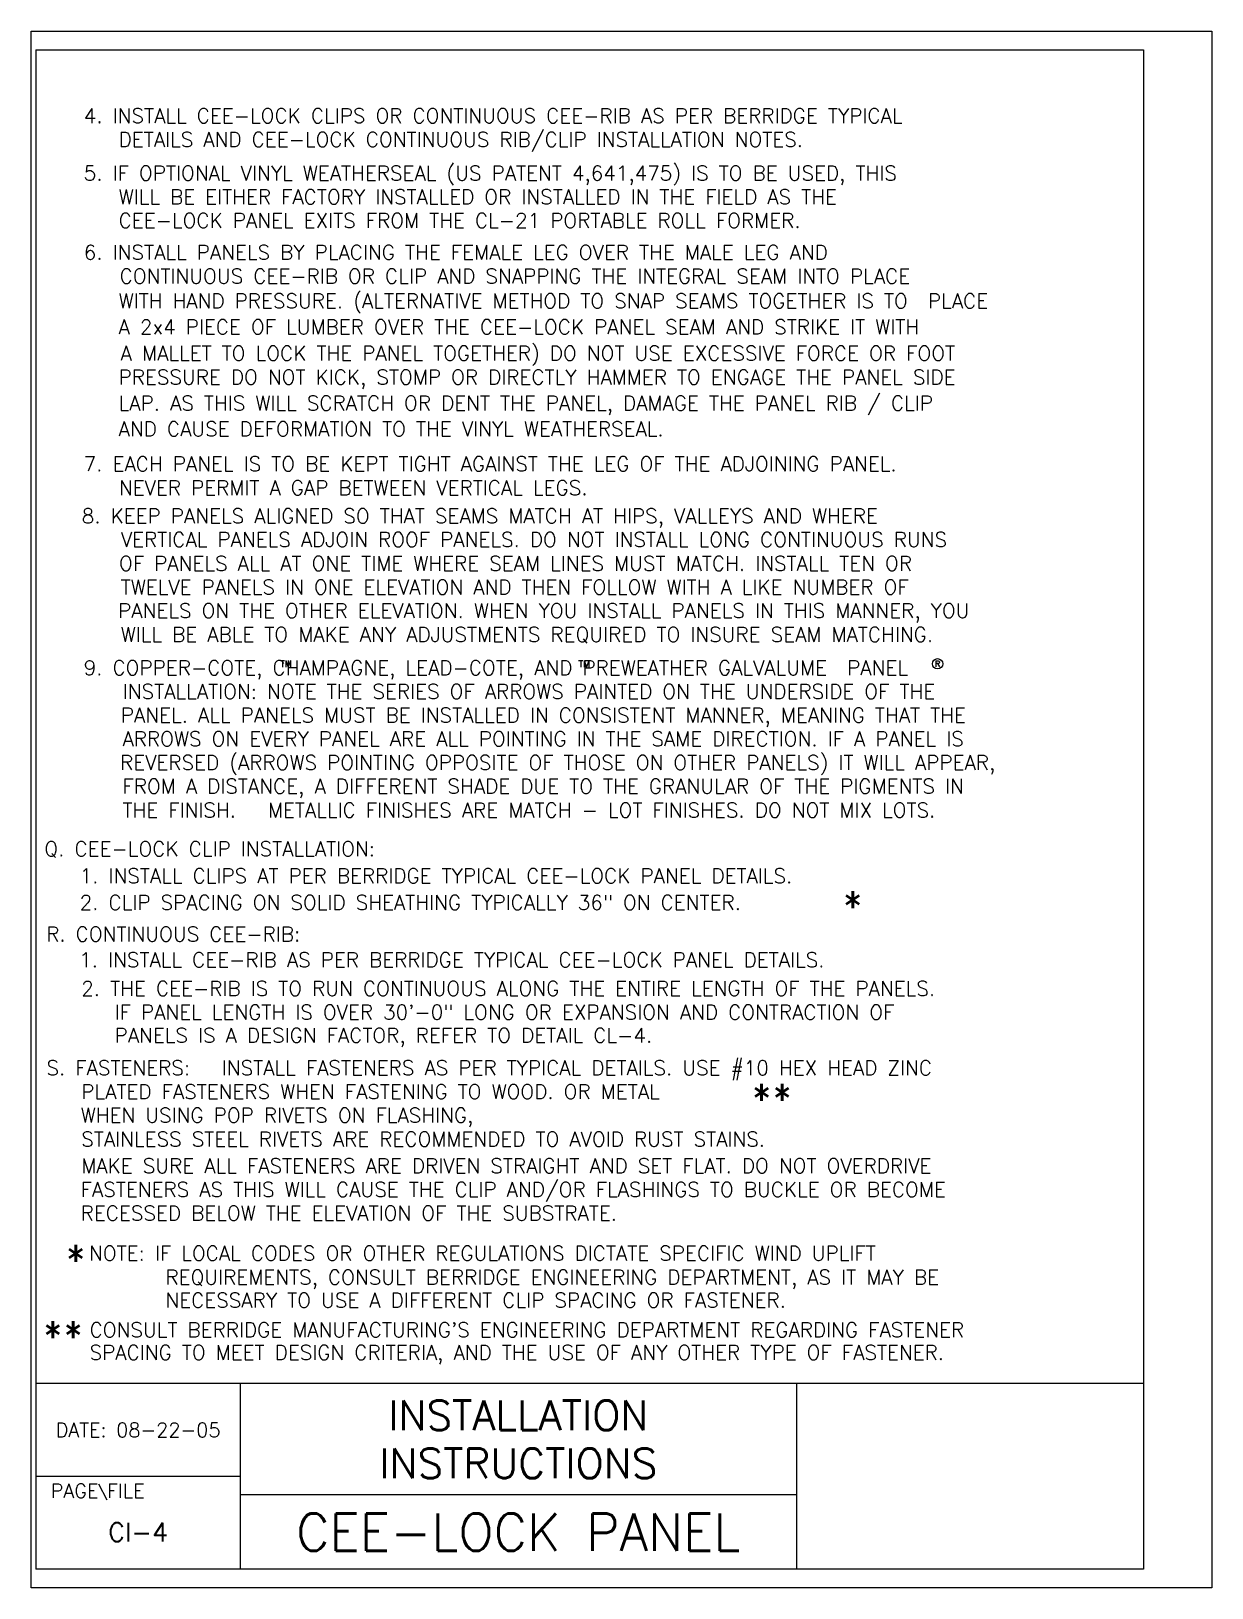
# Model space of a CAD drawing. Extents: x 0 to 7.9, y 0 to 10.5.
import ezdxf
from ezdxf.enums import TextEntityAlignment as Align

# ---------------------------------------------------------------- set-up
doc = ezdxf.new("R2010")
doc.units = 0
doc.header["$MEASUREMENT"] = 0
doc.layers.get('0').update_dxf_attribs({"linetype": 'CONTINUOUS'})
doc.layers.add('BORDER', color=7, linetype='CONTINUOUS')
doc.layers.add('DIMTEXT', color=7, linetype='CONTINUOUS')
doc.styles.add('ROMANS', font='romans', dxfattribs={"height": 0.1})

msp = doc.modelspace()

# ---------------------------------------------------------------- linework, layer by layer
at = {"color": 5, "linetype": 'CONTINUOUS'}
for p, q in [((0, 0), (0, 10.47)), ((0, 10.47), (7.94, 10.47)), ((7.94, 10.47), (7.94, 0)), ((7.94, 0), (0, 0))]:
    msp.add_line(p, q, dxfattribs=at)
at = {"layer": 'BORDER', "color": 5, "linetype": 'CONTINUOUS'}
for p, q in [((0.031, 10.345), (0.031, 0.125)), ((0.031, 10.345), (7.48, 10.345)), ((7.48, 10.345), (7.48, 0.125)), ((7.48, 1.375), (0.031, 1.375)), ((1.406, 1.375), (1.406, 0.125)), ((5.147, 1.375), (5.147, 0.125)), ((1.406, 0.75), (0.031, 0.75)), ((5.147, 0.625), (1.406, 0.625)), ((7.48, 0.125), (0.031, 0.125))]:
    msp.add_line(p, q, dxfattribs=at)
at = {"layer": 'DIMTEXT', "color": 3}
msp.add_circle((6.096, 6.215), 0.0347, dxfattribs=at)

# ---------------------------------------------------------------- texts
at = {"layer": 'BORDER', "color": 3, "linetype": 'CONTINUOUS', "style": 'ROMANS'}
for s, p in [('INSTALLATION', (3.276, 1.061)), ('INSTRUCTIONS', (3.276, 0.737))]:
    msp.add_text(s, height=0.2, dxfattribs=at).set_placement(p, align=Align.CENTER)
msp.add_text('DATE: 08-22-05', height=0.0951, dxfattribs=at).set_placement((0.719, 1.062), align=Align.MIDDLE)
msp.add_text('PAGE\\FILE', height=0.0951, dxfattribs=at).set_placement((0.131, 0.605))
at = {"layer": 'BORDER', "color": 2, "linetype": 'CONTINUOUS', "style": 'ROMANS'}
msp.add_text('CI-4', height=0.125, dxfattribs=at).set_placement((0.719, 0.375), align=Align.MIDDLE)
at = {"layer": 'BORDER', "color": 5, "style": 'ROMANS'}
msp.add_text('CEE-LOCK PANEL', height=0.25, dxfattribs=at).set_placement((3.276, 0.375), align=Align.MIDDLE)
at = {"layer": 'DIMTEXT', "color": 3, "linetype": 'CONTINUOUS', "style": 'ROMANS'}
for s, p in [('4. INSTALL CEE-LOCK CLIPS OR CONTINUOUS CEE-RIB AS PER BERRIDGE TYPICAL', (0.354, 9.852)), ('DETAILS AND CEE-LOCK CONTINUOUS RIB/CLIP INSTALLATION NOTES.', (0.588, 9.692)), ('5. IF OPTIONAL VINYL WEATHERSEAL (US PATENT 4,641,475) IS TO BE USED, THIS', (0.354, 9.466)), ('WILL BE EITHER FACTORY INSTALLED OR INSTALLED IN THE FIELD AS THE', (0.588, 9.306)), ('CEE-LOCK PANEL EXITS FROM THE CL-21 PORTABLE ROLL FORMER.', (0.588, 9.147)), ('6. INSTALL PANELS BY PLACING THE FEMALE LEG OVER THE MALE LEG AND', (0.354, 8.933)), ('CONTINUOUS CEE-RIB OR CLIP AND SNAPPING THE INTEGRAL SEAM INTO PLACE', (0.595, 8.773)), ('WITH HAND PRESSURE. (ALTERNATIVE METHOD TO SNAP SEAMS TOGETHER IS TO  PLACE', (0.588, 8.606)), ('A 2x4 PIECE OF LUMBER OVER THE CEE-LOCK PANEL SEAM AND STRIKE IT WITH', (0.588, 8.431)), ('A MALLET TO LOCK THE PANEL TOGETHER) DO NOT USE EXCESSIVE FORCE OR FOOT ', (0.602, 8.254)), ('PRESSURE DO NOT KICK, STOMP OR DIRECTLY HAMMER TO ENGAGE THE PANEL SIDE', (0.588, 8.094)), ('LAP. AS THIS WILL SCRATCH OR DENT THE PANEL, DAMAGE THE PANEL RIB / CLIP', (0.588, 7.919)), ('AND CAUSE DEFORMATION TO THE VINYL WEATHERSEAL.', (0.588, 7.745)), ('7. EACH PANEL IS TO BE KEPT TIGHT AGAINST THE LEG OF THE ADJOINING PANEL.', (0.353, 7.51)), ('NEVER PERMIT A GAP BETWEEN VERTICAL LEGS.', (0.59, 7.35)), ('8. KEEP PANELS ALIGNED SO THAT SEAMS MATCH AT HIPS, VALLEYS AND WHERE', (0.34, 7.16)), ('VERTICAL PANELS ADJOIN ROOF PANELS. DO NOT INSTALL LONG CONTINUOUS RUNS', (0.603, 7.001)), ('OF PANELS ALL AT ONE TIME WHERE SEAM LINES MUST MATCH. INSTALL TEN OR', (0.591, 6.841)), ('TWELVE PANELS IN ONE ELEVATION AND THEN FOLLOW WITH A LIKE NUMBER OF', (0.602, 6.682)), ('PANELS ON THE OTHER ELEVATION. WHEN YOU INSTALL PANELS IN THIS MANNER, YOU', (0.585, 6.523)), ('WILL BE ABLE TO MAKE ANY ADJUSTMENTS REQUIRED TO INSURE SEAM MATCHING.', (0.602, 6.363)), ('9. COPPER-COTE, CHAMPAGNE, LEAD-COTE, AND PREWEATHER GALVALUME  PANEL', (0.353, 6.139)), ('INSTALLATION: NOTE THE SERIES OF ARROWS PAINTED ON THE UNDERSIDE OF THE', (0.616, 5.979)), ('PANEL. ALL PANELS MUST BE INSTALLED IN CONSISTENT MANNER, MEANING THAT THE', (0.603, 5.82)), ('ARROWS ON EVERY PANEL ARE ALL POINTING IN THE SAME DIRECTION. IF A PANEL IS', (0.614, 5.661)), ('REVERSED (ARROWS POINTING OPPOSITE OF THOSE ON OTHER PANELS) IT WILL APPEAR,', (0.598, 5.501)), ('FROM A DISTANCE, A DIFFERENT SHADE DUE TO THE GRANULAR OF THE PIGMENTS IN', (0.614, 5.342)), ('THE FINISH.', (0.614, 5.182)), ('1. INSTALL CLIPS AT PER BERRIDGE TYPICAL CEE-LOCK PANEL DETAILS.', (0.326, 4.74)), ('2. CLIP SPACING ON SOLID SHEATHING TYPICALLY 36" ON CENTER.', (0.326, 4.56)), ('1. INSTALL CEE-RIB AS PER BERRIDGE TYPICAL CEE-LOCK PANEL DETAILS.', (0.323, 4.175)), ('2. THE CEE-RIB IS TO RUN CONTINUOUS ALONG THE ENTIRE LENGTH OF THE PANELS.', (0.337, 3.982)), ('IF PANEL LENGTH IS OVER 30\'-0" LONG OR EXPANSION AND CONTRACTION OF', (0.561, 3.822)), ('PANELS IS A DESIGN FACTOR, REFER TO DETAIL CL-4.', (0.561, 3.667)), ('INSTALL FASTENERS AS PER TYPICAL DETAILS. USE #10 HEX HEAD ZINC', (1.282, 3.448)), ('PLATED FASTENERS WHEN FASTENING TO WOOD. OR METAL ', (0.337, 3.288)), ('WHEN USING POP RIVETS ON FLASHING,', (0.333, 3.129)), ('STAINLESS STEEL RIVETS ARE RECOMMENDED TO AVOID RUST STAINS.', (0.337, 2.969)), ('MAKE SURE ALL FASTENERS ARE DRIVEN STRAIGHT AND SET FLAT. DO NOT OVERDRIVE', (0.337, 2.79)), ('FASTENERS AS THIS WILL CAUSE THE CLIP AND/OR FLASHINGS TO BUCKLE OR BECOME', (0.333, 2.63)), ('RECESSED BELOW THE ELEVATION OF THE SUBSTRATE.', (0.333, 2.471))]:
    msp.add_text(s, height=0.09844, dxfattribs=at).set_placement(p)
at = {"layer": 'DIMTEXT', "color": 3, "style": 'ROMANS'}
for s, height, p in [('TM', 0.0454, (1.674, 6.192)), ('TM', 0.0454, (3.68, 6.192)), ('R', 0.0399, (6.077, 6.195))]:
    msp.add_text(s, height=height, dxfattribs=at).set_placement(p)
at = {"layer": 'DIMTEXT', "color": 1, "linetype": 'CONTINUOUS', "style": 'ROMANS'}
for s, height, p in [('METALLIC FINISHES ARE MATCH - LOT FINISHES. DO NOT MIX LOTS.', 0.09844, (1.592, 5.182)), ('Q. CEE-LOCK CLIP INSTALLATION:', 0.09844, (0.089, 4.921)), ('*', 0.2, (5.456, 4.485)), ('R. CONTINUOUS CEE-RIB:', 0.09844, (0.101, 4.348)), ('S. FASTENERS:', 0.09844, (0.103, 3.448)), ('**', 0.2, (4.844, 3.19)), ('*', 0.2, (0.231, 2.106)), ('NOTE: IF LOCAL CODES OR OTHER REGULATIONS DICTATE SPECIFIC WIND UPLIFT', 0.09844, (0.389, 2.201)), ('REQUIREMENTS, CONSULT BERRIDGE ENGINEERING DEPARTMENT, AS IT MAY BE', 0.09844, (0.903, 2.04)), ('NECESSARY TO USE A DIFFERENT CLIP SPACING OR FASTENER.', 0.09844, (0.903, 1.885)), ('**', 0.2, (0.077, 1.594)), ("CONSULT BERRIDGE MANUFACTURING'S ENGINEERING DEPARTMENT REGARDING FASTENER", 0.09844, (0.393, 1.686)), ('SPACING TO MEET DESIGN CRITERIA, AND THE USE OF ANY OTHER TYPE OF FASTENER.', 0.09844, (0.393, 1.534))]:
    msp.add_text(s, height=height, dxfattribs=at).set_placement(p)

doc.saveas('drawing.dxf')
